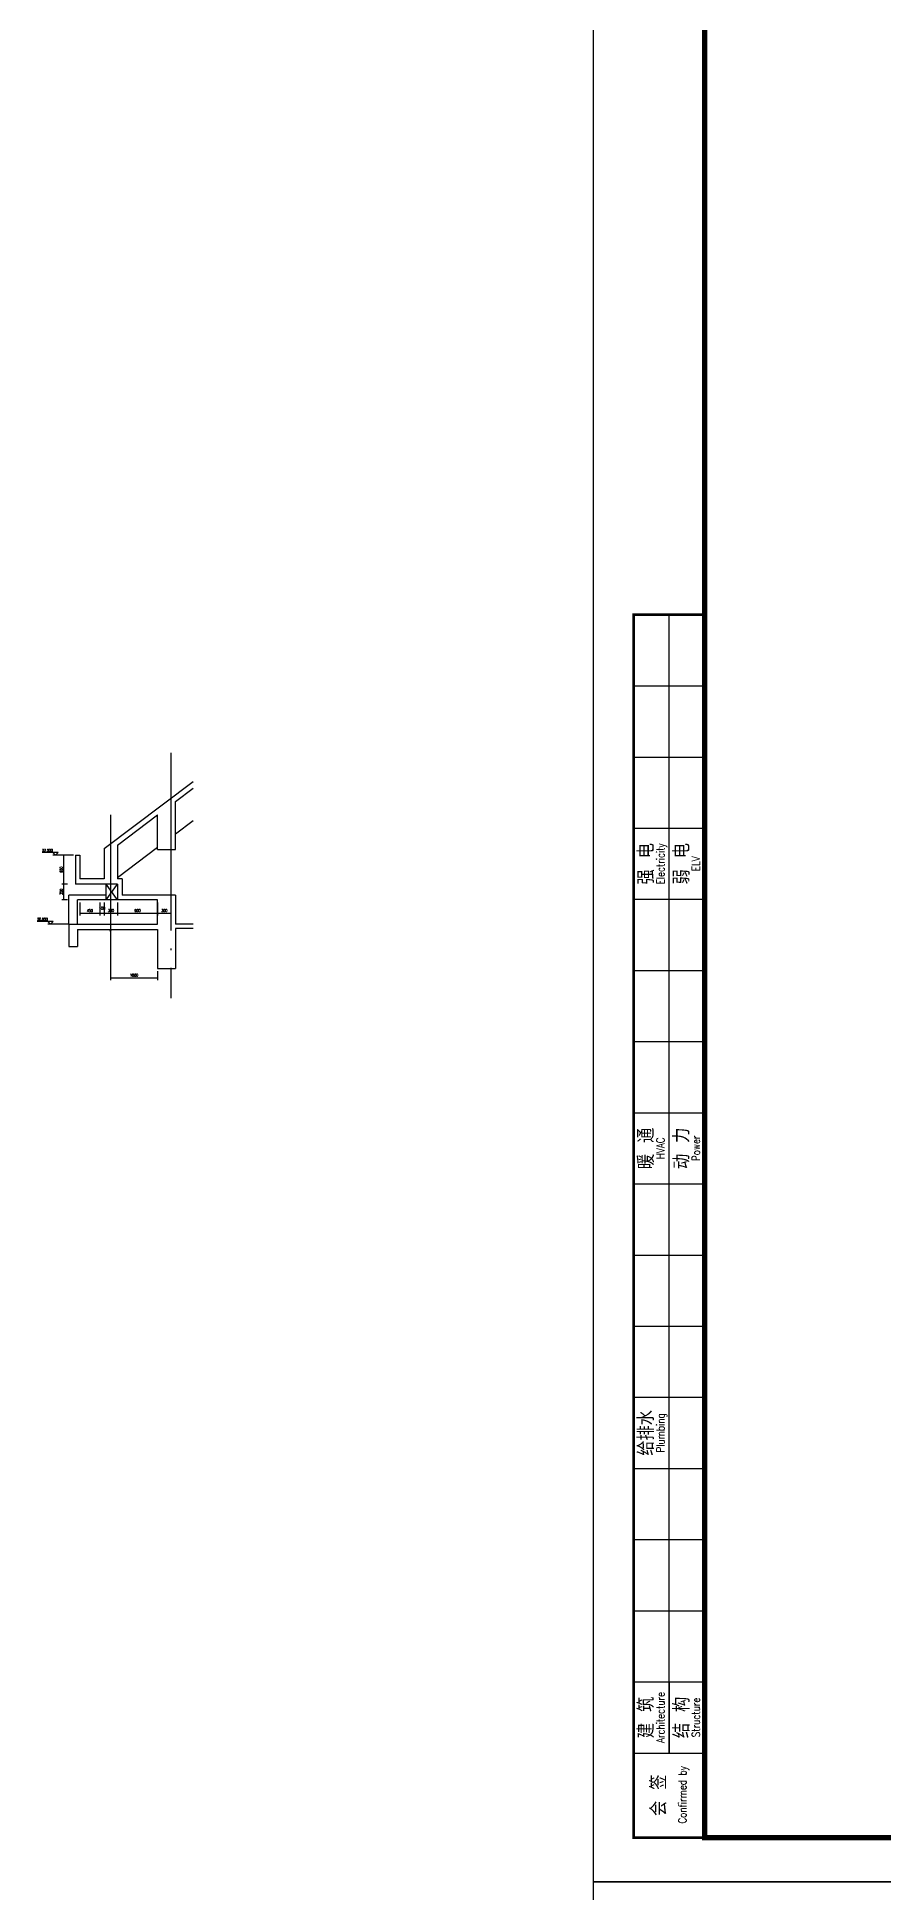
# Model space of a CAD drawing. Header units: millimetres. Extents: x 2998490 to 15040601, y 444546 to 7822218.
# Drawn here: x 14112296 to 14131347, y 7485518 to 7527255 of the extents above; entities that cross this region are included whole.
import ezdxf
from ezdxf.enums import TextEntityAlignment as Align

# ---------------------------------------------------------------- set-up
doc = ezdxf.new("R2010")
doc.units = ezdxf.units.MM
doc.header["$LTSCALE"] = 2000
doc.linetypes.add('DOTE', pattern=[2.42, 2, -0.2, 0.02, -0.2])
for name, color, linetype in [('3-AXIS', 3, 'Continuous'), ('3-liang-rein-X', 54, 'Continuous'), ('WALL', 50, 'Continuous'), ('图框', 7, 'Continuous')]:
    doc.layers.add(name, color=color, linetype=linetype)
doc.styles.add('_TCH_DIM', font='SIMPLEX', dxfattribs={"bigfont": 'GBCBIG'})
doc.styles.add('DIM_FONT', font='SIMPLEX', dxfattribs={"width": 0.8, "bigfont": 'HZTXT'})
doc.styles.add('TKZ2_tjkts.shx', font='tjromant.shx', dxfattribs={"bigfont": 'tjkts.shx'})
doc.dimstyles.new('DIMN20', dxfattribs={"dimscale": 0.2, "dimtxt": 300, "dimasz": 100, "dimexe": 250, "dimexo": 300, "dimgap": 150, "dimtad": 1, "dimdec": 0, "dimzin": 0, "dimdsep": 46, "dimtxsty": 'DIM_FONT', "dimblk": 'ARCHTICK', "dimcen": 0.09, "dimclrt": 7, "dimazin": 2, "dimtfac": 1, "dimtdec": 0, "dimtix": 1, "dimtmove": 2, "dimatfit": 3, "dimfxl": 0, "dimtolj": 1, "dimtzin": 0, "dimarcsym": 0})

# ---------------------------------------------------------------- blocks, each defined once
blk = doc.blocks.new('TJAD_TK_A0')
at = {"layer": '图框'}
for p, q in [((2162, 399.3), (973, 399.3)), ((973, -441.7), (973, 399.3)), ((990, -412.7), (990, -156.7)), ((982, -172.7), (998, -172.7)), ((982, -188.7), (998, -188.7)), ((982, -204.7), (998, -204.7)), ((982, -220.7), (998, -220.7)), ((982, -236.7), (998, -236.7)), ((982, -252.7), (998, -252.7)), ((982, -268.7), (998, -268.7)), ((982, -284.7), (998, -284.7)), ((982, -300.7), (998, -300.7)), ((982, -316.7), (998, -316.7)), ((982, -332.7), (998, -332.7)), ((982, -348.7), (998, -348.7)), ((982, -364.7), (998, -364.7)), ((982, -380.7), (998, -380.7)), ((982, -396.7), (998, -396.7)), ((990, -396.7), (990, -412.7)), ((982, -412.7), (998, -412.7)), ((973, -441.7), (2162, -441.7))]:
    blk.add_line(p, q, dxfattribs=at)
at = {"layer": '图框', "const_width": 1.2}
blk.add_lwpolyline([(2152, -431.7), (2152, 389.3), (998, 389.3), (998, -431.7)], close=True, dxfattribs=at)
at = {"layer": '图框', "const_width": 0.6}
blk.add_lwpolyline([(998, -431.7), (982, -431.7), (982, -156.7), (998, -156.7)], dxfattribs=at)
at = {"layer": '图框', "style": 'TKZ2_tjkts.shx'}
for s, p in [('强 电', (984.79, -212.7)), ('弱 电', (992.79, -212.7)), ('暖 通', (984.79, -276.7)), ('动 力', (992.79, -276.7)), ('给排水', (984.79, -340.7)), ('建 筑', (984.79, -404.7)), ('结 构', (992.79, -404.7)), ('会 签', (987.62, -422.2))]:
    blk.add_text(s, height=3.6, rotation=90, dxfattribs=at).set_placement(p, align=Align.MIDDLE_CENTER)
at = {"layer": '图框', "style": 'TKZ2_tjkts.shx', "width": 0.8}
for s, p in [('Electricity', (988.02, -212.7)), ('ELV', (996.02, -212.7)), ('HVAC', (988.02, -276.7)), ('Power', (996.02, -276.7)), ('Plumbing', (988.02, -340.7)), ('Architecture', (988.02, -404.7)), ('Structure', (996.02, -404.7)), ('Confirmed by', (992.95, -422.09))]:
    blk.add_text(s, height=1.8, rotation=90, dxfattribs=at).set_placement(p, align=Align.MIDDLE_CENTER)
blk = doc.blocks.new('_ArchTick')
at = {"color": 0, "linetype": 'ByBlock', "const_width": 0.15}
blk.add_lwpolyline([(-0.5, -0.5), (0.5, 0.5)], dxfattribs=at)
blk = doc.blocks.new('*D1949')
at = {"layer": '3-liang-rein-X', "color": 0, "lineweight": -2}
for p, q in [((14115007, 7507796), (14115007, 7507501)), ((14115307, 7507796), (14115307, 7507501)), ((14115007, 7507551), (14115307, 7507551))]:
    blk.add_line(p, q, dxfattribs=at)
at = {"layer": 'Defpoints', "color": 0}
for p in [(14115007, 7507856), (14115307, 7507856), (14115307, 7507551)]:
    blk.add_point(p, dxfattribs=at)
at = {"layer": '3-liang-rein-X', "color": 0, "lineweight": -2, "xscale": 20, "yscale": 20, "zscale": 20, "rotation": 180}
blk.add_blockref('_ArchTick', (14115007, 7507551), dxfattribs=at)
at = {"layer": '3-liang-rein-X', "color": 0, "lineweight": -2, "xscale": 20, "yscale": 20, "zscale": 20}
blk.add_blockref('_ArchTick', (14115307, 7507551), dxfattribs=at)
at = {"layer": '3-liang-rein-X', "color": 7, "insert": (14115157, 7507611), "char_height": 60, "attachment_point": 5, "style": 'DIM_FONT'}
blk.add_mtext('\\A1;300', dxfattribs=at)
blk = doc.blocks.new('*D1950')
at = {"layer": '3-liang-rein-X', "color": 0, "lineweight": -2}
for p, q in [((14114107, 7507796), (14114107, 7507501)), ((14115007, 7507796), (14115007, 7507501)), ((14114107, 7507551), (14115007, 7507551))]:
    blk.add_line(p, q, dxfattribs=at)
at = {"layer": 'Defpoints', "color": 0}
for p in [(14114107, 7507856), (14115007, 7507856), (14115007, 7507551)]:
    blk.add_point(p, dxfattribs=at)
at = {"layer": '3-liang-rein-X', "color": 0, "lineweight": -2, "xscale": 20, "yscale": 20, "zscale": 20, "rotation": 180}
blk.add_blockref('_ArchTick', (14114107, 7507551), dxfattribs=at)
at = {"layer": '3-liang-rein-X', "color": 0, "lineweight": -2, "xscale": 20, "yscale": 20, "zscale": 20}
blk.add_blockref('_ArchTick', (14115007, 7507551), dxfattribs=at)
at = {"layer": '3-liang-rein-X', "color": 7, "insert": (14114557, 7507611), "char_height": 60, "attachment_point": 5, "style": 'DIM_FONT'}
blk.add_mtext('\\A1;900', dxfattribs=at)
blk = doc.blocks.new('*D1951')
at = {"layer": '3-liang-rein-X', "color": 0, "lineweight": -2}
for p, q in [((14113807, 7507796), (14113807, 7507501)), ((14114107, 7507796), (14114107, 7507501)), ((14113807, 7507551), (14114107, 7507551))]:
    blk.add_line(p, q, dxfattribs=at)
at = {"layer": 'Defpoints', "color": 0}
for p in [(14113807, 7507856), (14114107, 7507856), (14114107, 7507551)]:
    blk.add_point(p, dxfattribs=at)
at = {"layer": '3-liang-rein-X', "color": 0, "lineweight": -2, "xscale": 20, "yscale": 20, "zscale": 20, "rotation": 180}
blk.add_blockref('_ArchTick', (14113807, 7507551), dxfattribs=at)
at = {"layer": '3-liang-rein-X', "color": 0, "lineweight": -2, "xscale": 20, "yscale": 20, "zscale": 20}
blk.add_blockref('_ArchTick', (14114107, 7507551), dxfattribs=at)
at = {"layer": '3-liang-rein-X', "color": 7, "insert": (14113957, 7507611), "char_height": 60, "attachment_point": 5, "style": 'DIM_FONT'}
blk.add_mtext('\\A1;300', dxfattribs=at)
blk = doc.blocks.new('*D1952')
at = {"layer": '3-liang-rein-X', "color": 0, "lineweight": -2}
for p, q in [((14113707, 7507796), (14113707, 7507501)), ((14113807, 7507796), (14113807, 7507501)), ((14113707, 7507551), (14113807, 7507551))]:
    blk.add_line(p, q, dxfattribs=at)
at = {"layer": 'Defpoints', "color": 0}
for p in [(14113707, 7507856), (14113807, 7507856), (14113807, 7507551)]:
    blk.add_point(p, dxfattribs=at)
at = {"layer": '3-liang-rein-X', "color": 0, "lineweight": -2, "xscale": 20, "yscale": 20, "zscale": 20, "rotation": 180}
blk.add_blockref('_ArchTick', (14113707, 7507551), dxfattribs=at)
at = {"layer": '3-liang-rein-X', "color": 0, "lineweight": -2, "xscale": 20, "yscale": 20, "zscale": 20}
blk.add_blockref('_ArchTick', (14113807, 7507551), dxfattribs=at)
at = {"layer": '3-liang-rein-X', "color": 7, "insert": (14113757, 7507664), "char_height": 60, "attachment_point": 5, "style": 'DIM_FONT'}
blk.add_mtext('\\A1;100', dxfattribs=at)
blk = doc.blocks.new('*D1953')
at = {"layer": '3-liang-rein-X', "color": 0, "lineweight": -2}
for p, q in [((14113257, 7507796), (14113257, 7507501)), ((14113707, 7507796), (14113707, 7507501)), ((14113257, 7507551), (14113707, 7507551))]:
    blk.add_line(p, q, dxfattribs=at)
at = {"layer": 'Defpoints', "color": 0}
for p in [(14113257, 7507856), (14113707, 7507856), (14113707, 7507551)]:
    blk.add_point(p, dxfattribs=at)
at = {"layer": '3-liang-rein-X', "color": 0, "lineweight": -2, "xscale": 20, "yscale": 20, "zscale": 20, "rotation": 180}
blk.add_blockref('_ArchTick', (14113257, 7507551), dxfattribs=at)
at = {"layer": '3-liang-rein-X', "color": 0, "lineweight": -2, "xscale": 20, "yscale": 20, "zscale": 20}
blk.add_blockref('_ArchTick', (14113707, 7507551), dxfattribs=at)
at = {"layer": '3-liang-rein-X', "color": 7, "insert": (14113482, 7507611), "char_height": 60, "attachment_point": 5, "style": 'DIM_FONT'}
blk.add_mtext('\\A1;450', dxfattribs=at)
blk = doc.blocks.new('*D1954')
at = {"layer": '3-liang-rein-X', "color": 0, "lineweight": -2}
for p, q in [((14112977, 7508856), (14112849, 7508856)), ((14112899, 7508206), (14112899, 7508856)), ((14112977, 7508206), (14112849, 7508206))]:
    blk.add_line(p, q, dxfattribs=at)
at = {"layer": 'Defpoints', "color": 0}
for p in [(14112899, 7508856), (14113037, 7508856), (14113037, 7508206)]:
    blk.add_point(p, dxfattribs=at)
at = {"layer": '3-liang-rein-X', "color": 0, "lineweight": -2, "xscale": 20, "yscale": 20, "zscale": 20}
for p, rotation in [((14112899, 7508856), 90), ((14112899, 7508206), 270)]:
    blk.add_blockref('_ArchTick', p, dxfattribs=dict(at, rotation=rotation))
at = {"layer": '3-liang-rein-X', "color": 7, "insert": (14112839, 7508531), "char_height": 60, "attachment_point": 5, "rotation": 90, "style": 'DIM_FONT'}
blk.add_mtext('\\A1;650', dxfattribs=at)
blk = doc.blocks.new('*D1955')
at = {"layer": '3-liang-rein-X', "color": 0, "lineweight": -2}
for p, q in [((14112977, 7508206), (14112849, 7508206)), ((14112899, 7507856), (14112899, 7508206)), ((14112977, 7507856), (14112849, 7507856))]:
    blk.add_line(p, q, dxfattribs=at)
at = {"layer": 'Defpoints', "color": 0}
for p in [(14112899, 7508206), (14113037, 7508206), (14113037, 7507856)]:
    blk.add_point(p, dxfattribs=at)
at = {"layer": '3-liang-rein-X', "color": 0, "lineweight": -2, "xscale": 20, "yscale": 20, "zscale": 20}
for p, rotation in [((14112899, 7508206), 90), ((14112899, 7507856), 270)]:
    blk.add_blockref('_ArchTick', p, dxfattribs=dict(at, rotation=rotation))
at = {"layer": '3-liang-rein-X', "color": 7, "insert": (14112839, 7508031), "char_height": 60, "attachment_point": 5, "rotation": 90, "style": 'DIM_FONT'}
blk.add_mtext('\\A1;350', dxfattribs=at)
blk = doc.blocks.new('*D1956')
at = {"layer": '3-liang-rein-X', "color": 0, "lineweight": -2}
for p, q in [((14113947, 7506525), (14113947, 7506048)), ((14113947, 7506098), (14115007, 7506098)), ((14115007, 7506246), (14115007, 7506048))]:
    blk.add_line(p, q, dxfattribs=at)
at = {"layer": 'Defpoints', "color": 0}
for p in [(14113947, 7506585), (14115007, 7506306), (14115007, 7506098)]:
    blk.add_point(p, dxfattribs=at)
at = {"layer": '3-liang-rein-X', "color": 0, "lineweight": -2, "xscale": 20, "yscale": 20, "zscale": 20, "rotation": 180}
blk.add_blockref('_ArchTick', (14113947, 7506098), dxfattribs=at)
at = {"layer": '3-liang-rein-X', "color": 0, "lineweight": -2, "xscale": 20, "yscale": 20, "zscale": 20}
blk.add_blockref('_ArchTick', (14115007, 7506098), dxfattribs=at)
at = {"layer": '3-liang-rein-X', "color": 7, "insert": (14114477, 7506158), "char_height": 60, "attachment_point": 5, "style": 'DIM_FONT'}
blk.add_mtext('\\A1;1060', dxfattribs=at)

msp = doc.modelspace()

# ---------------------------------------------------------------- linework, layer by layer
at = {"layer": '3-AXIS', "color": 15, "linetype": 'DOTE'}
for p, q in [((14115307.2, 7511160.5), (14115307.2, 7505640.4)), ((14113947.2, 7509766.9), (14113947.2, 7506482.7))]:
    msp.add_line(p, q, dxfattribs=at)
at = {"layer": '3-liang-rein-X'}
for p, q in [((14115407.2, 7509337.6), (14115807.1, 7509639.8)), ((14114107.1, 7508355.4), (14115007.2, 7509035.4)), ((14113007.2, 7507306.1), (14115007.2, 7507306.1)), ((14113007.2, 7507306.1), (14113007.2, 7506806.1)), ((14115407.2, 7507206.1), (14115407.2, 7506306.1)), ((14113007.2, 7506806.1), (14113207.2, 7506806.1)), ((14113207.2, 7507186.1), (14113207.2, 7506806.1)), ((14113207.2, 7507186.1), (14115007.2, 7507186.1)), ((14115007.2, 7507186.1), (14115007.2, 7506306.1)), ((14115007.2, 7506306.1), (14115407.2, 7506306.1))]:
    msp.add_line(p, q, dxfattribs=at)
at = {"layer": '3-liang-rein-X', "color": 3}
for p, q in [((14112767.2, 7508916.1), (14112407.2, 7508916.1)), ((14112707.2, 7508856.1), (14112647.2, 7508916.1)), ((14112707.2, 7508856.1), (14112767.2, 7508916.1)), ((14113118.2, 7508856.1), (14112647.2, 7508856.1)), ((14112656.1, 7507366.1), (14112296.1, 7507366.1)), ((14112596.1, 7507306.1), (14112536.1, 7507366.1)), ((14113007.2, 7507306.1), (14112536.1, 7507306.1)), ((14112596.1, 7507306.1), (14112656.1, 7507366.1))]:
    msp.add_line(p, q, dxfattribs=at)
at = {"layer": '3-liang-rein-X', "color": 7}
for p, q in [((14113847.2, 7507856.1), (14113847.2, 7508206.1)), ((14113847.2, 7507856.1), (14114107.1, 7508206.1)), ((14114107.2, 7507856.1), (14113847.2, 7508206.1)), ((14113847.2, 7507956.1), (14113007.2, 7507956.1)), ((14113007.2, 7507306.1), (14113007.2, 7507956.1)), ((14114107.1, 7507856.1), (14113207.2, 7507856.1)), ((14113207.2, 7507306.1), (14113207.2, 7507856.1))]:
    msp.add_line(p, q, dxfattribs=at)
at = {"layer": '3-liang-rein-X', "color": 1}
msp.add_lwpolyline([(14113921.4, 7507186.1), (14113947.2, 7507142.1), (14113969.8, 7507186.1)], dxfattribs=at)
at = {"layer": 'WALL'}
for p, q in [((14113807.1, 7509006.1), (14115807.1, 7510517.2)), ((14115407.2, 7510064.6), (14115807.1, 7510366.8)), ((14114107.1, 7509082.3), (14115007.2, 7509762.3)), ((14115007.2, 7508987.4), (14115007.2, 7509762.3)), ((14115407.2, 7508987.4), (14115407.2, 7510064.6)), ((14113807.1, 7509006.1), (14113807.1, 7508326.1)), ((14114107.1, 7509082.3), (14114107.1, 7508326.1)), ((14115007.2, 7508987.4), (14115407.2, 7508987.4)), ((14113157.2, 7508856.1), (14113157.2, 7508206.1)), ((14113157.2, 7508856.1), (14113257.2, 7508856.1)), ((14113257.2, 7508856.1), (14113257.2, 7508326.1)), ((14114107.1, 7508206.1), (14113157.2, 7508206.1)), ((14113807.1, 7508326.1), (14113257.2, 7508326.1)), ((14114207.1, 7508326.1), (14114107.1, 7508326.1)), ((14114107.1, 7508206.1), (14114107.1, 7507856.1)), ((14114207.1, 7508326.1), (14114207.1, 7507956.1)), ((14115007.2, 7507856.1), (14114107.2, 7507856.1)), ((14115407.2, 7507956.1), (14114207.1, 7507956.1)), ((14115007.2, 7507306.1), (14115007.2, 7507856.1)), ((14115407.2, 7507956.1), (14115407.2, 7507306.1)), ((14115807.1, 7507306.1), (14115407.2, 7507306.1)), ((14115807.1, 7507206.1), (14115407.2, 7507206.1))]:
    msp.add_line(p, q, dxfattribs=at)

# ---------------------------------------------------------------- block references
at = {"layer": '图框', "xscale": 100, "yscale": 100, "zscale": 100}
for p in [(14027517.1, 7529933.9), (14027517.1, 7445833.9)]:
    msp.add_blockref('TJAD_TK_A0', p, dxfattribs=at)

# ---------------------------------------------------------------- texts
at = {"layer": '3-liang-rein-X', "color": 3, "style": '_TCH_DIM', "width": 0.705882}
for s, p in [('22.500', (14112407.2, 7508936.1)), ('20.950', (14112296.1, 7507386.1))]:
    msp.add_text(s, height=59.5, dxfattribs=at).set_placement(p)

# ---------------------------------------------------------------- dimensions: what is measured, and where the dimension line sits
at = {"layer": '3-liang-rein-X', "color": 3}
for p1, p2, distance, picture, middle in [((14113037.2, 7508206.1), (14113037.2, 7508856.1), 138.4, '*D1954', (14112838.8, 7508531.1)), ((14113037.2, 7507856.1), (14113037.2, 7508206.1), 138.4, '*D1955', (14112838.8, 7508031.1)), ((14113257.2, 7507856.1), (14113707.2, 7507856.1), -305.4, '*D1953', (14113482.2, 7507610.7)), ((14113807.1, 7507856.1), (14114107.1, 7507856.1), -305.4, '*D1951', (14113957.1, 7507610.7)), ((14114107.1, 7507856.1), (14115007.2, 7507856.1), -305.4, '*D1950', (14114557.1, 7507610.7)), ((14115007.2, 7507856.1), (14115307.2, 7507856.1), -305.4, '*D1949', (14115157.2, 7507610.7))]:
    dim = msp.add_aligned_dim(p1=p1, p2=p2, distance=distance, dimstyle='DIMN20', dxfattribs=at)
    dim.commit()
    dim.dimension.update_dxf_attribs({"geometry": picture, "text_midpoint": middle})
dim = msp.add_linear_dim(base=(14113807.1, 7507550.7), p1=(14113707.2, 7507856.1), p2=(14113807.1, 7507856.1), angle=0, dimstyle='DIMN20', dxfattribs=at)
dim.commit()
dim.dimension.update_dxf_attribs({"geometry": '*D1952', "text_midpoint": (14113757.1, 7507664.2), "dimtype": 161})
dim = msp.add_linear_dim(base=(14115007.2, 7506097.8), p1=(14113947.2, 7506585.4), p2=(14115007.2, 7506306.1), dimstyle='DIMN20', dxfattribs=at)
dim.commit()
dim.dimension.update_dxf_attribs({"geometry": '*D1956', "text_midpoint": (14114477.2, 7506157.8)})

doc.saveas('drawing.dxf')
